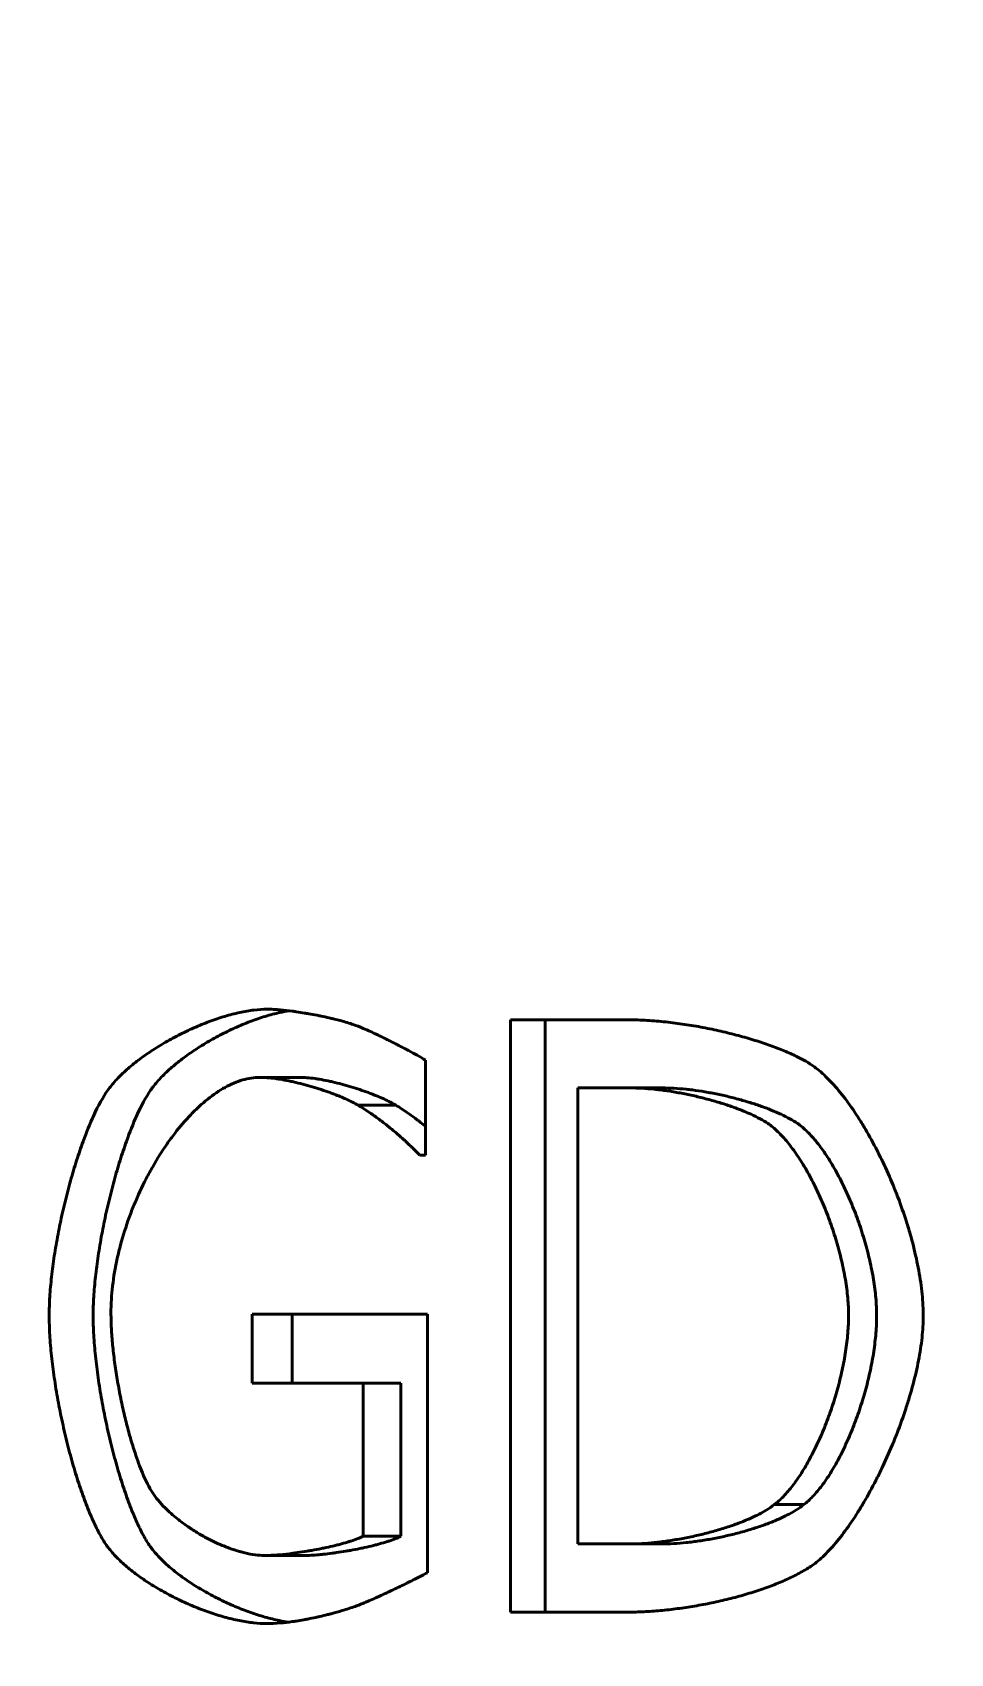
# Model space of a CAD drawing. Header units: millimetres. Extents: x 0 to 51860, y 0 to 5940.
# Drawn here: x 4642.88 to 4656.83, y 1721.57 to 1746.21 of the extents above; entities that cross this region are included whole.
import ezdxf

# ---------------------------------------------------------------- set-up
doc = ezdxf.new("R2010")
doc.units = ezdxf.units.MM
doc.header["$LTSCALE"] = 10
doc.layers.add('가시적인 것(ISO)', color=3, linetype='Continuous', lineweight=40)
doc.layers.add('치수(ISO)', color=2, linetype='Continuous', lineweight=25)
doc.styles.add('치수 텍스트_PSTEK_POSCO', font='isocp.shx')
doc.dimstyles.new('치수_PSTEK_POSCO', dxfattribs={"dimscale": 10, "dimtxt": 3.5, "dimasz": 2.5, "dimexe": 2, "dimexo": 2.5, "dimgap": 1, "dimtad": 1, "dimrnd": 1e-08, "dimdsep": 46, "dimtxsty": '치수 텍스트_PSTEK_POSCO', "dimcen": 0.09, "dimdle": 10, "dimclrd": 7, "dimclre": 7, "dimclrt": 2, "dimadec": 1, "dimazin": 2, "dimtfac": 1, "dimtmove": 0, "dimatfit": 3, "dimfxl": 0, "dimtolj": 1, "dimlwd": -1, "dimlwe": -1, "dimarcsym": 0})

# ---------------------------------------------------------------- blocks, each defined once
blk = doc.blocks.new('*D24')
at = {"layer": 'Defpoints', "color": 0}
for p in [(3893.189, 1812.006), (4763.189, 1812.006), (4763.189, 1549.441)]:
    blk.add_point(p, dxfattribs=at)
at = {"layer": '치수(ISO)', "color": 7}
for p, q in [((3893.189, 1787.006), (3893.189, 1529.441)), ((4763.189, 1787.006), (4763.189, 1529.441)), ((3918.189, 1549.441), (4738.189, 1549.441))]:
    blk.add_line(p, q, dxfattribs=at)
for points in [[(3918.189, 1553.607), (3918.189, 1545.274), (3893.189, 1549.441)], [(4738.189, 1553.607), (4738.189, 1545.274), (4763.189, 1549.441)]]:
    blk.add_solid(points, dxfattribs=at)
at = {"layer": '치수(ISO)', "color": 2, "insert": (4296.675, 1576.941), "char_height": 35, "attachment_point": 4, "style": '치수 텍스트_PSTEK_POSCO'}
blk.add_mtext('\\A1;870', dxfattribs=at)

msp = doc.modelspace()

# ---------------------------------------------------------------- linework, layer by layer
at = {"layer": '가시적인 것(ISO)'}
for p, q in [((4651.9061, 1731.2034), (4650.1448, 1731.2034)), ((4650.1448, 1722.2034), (4650.1448, 1731.2034)), ((4650.6734, 1722.2034), (4650.6734, 1731.2034)), ((4648.8512, 1730.5907), (4648.8512, 1729.1467)), ((4646.942, 1730.3282), (4646.3376, 1730.3282)), ((4651.1676, 1730.1677), (4651.9568, 1730.1677)), ((4651.1676, 1730.1677), (4651.1676, 1723.239)), ((4652.4494, 1730.1677), (4651.9568, 1730.1677)), ((4648.4026, 1729.9052), (4647.8278, 1729.9052)), ((4648.7662, 1729.1467), (4648.8512, 1729.1467)), ((4648.8815, 1726.7326), (4646.2215, 1726.7326)), ((4646.2215, 1725.6823), (4646.2215, 1726.7326)), ((4646.8282, 1725.6823), (4646.8282, 1726.7326)), ((4648.8815, 1726.7326), (4648.8815, 1722.8014)), ((4646.2215, 1725.6823), (4647.9055, 1725.6823)), ((4648.4787, 1725.6823), (4647.9055, 1725.6823)), ((4647.9055, 1723.3557), (4647.9055, 1725.6823)), ((4648.4787, 1723.3557), (4648.4787, 1725.6823)), ((4654.5996, 1723.8371), (4654.1506, 1723.8371)), ((4648.4787, 1723.3557), (4647.9055, 1723.3557)), ((4647.0103, 1723.064), (4646.4074, 1723.064)), ((4651.9568, 1723.239), (4651.1676, 1723.239)), ((4652.4494, 1723.239), (4651.9568, 1723.239)), ((4650.1448, 1722.2034), (4651.9251, 1722.2034))]:
    msp.add_line(p, q, dxfattribs=at)
for points, knots in [([(4644.027, 1730.1313), (4644.0616, 1730.1805), (4644.1018, 1730.2301), (4644.147, 1730.2796), (4644.1922, 1730.3292), (4644.2422, 1730.3786), (4644.2965, 1730.4277), (4644.3236, 1730.4522), (4644.3518, 1730.4766), (4644.381, 1730.5009), (4644.4392, 1730.5494), (4644.5014, 1730.5972), (4644.5666, 1730.644), (4644.5993, 1730.6674), (4644.6327, 1730.6906), (4644.6668, 1730.7134), (4644.735, 1730.759), (4644.8059, 1730.8034), (4644.8789, 1730.8462), (4644.9154, 1730.8676), (4644.9524, 1730.8885), (4644.9899, 1730.909), (4645.0647, 1730.95), (4645.1412, 1730.9892), (4645.2186, 1731.0261), (4645.2573, 1731.0445), (4645.2963, 1731.0624), (4645.3353, 1731.0797), (4645.4134, 1731.1142), (4645.4921, 1731.1463), (4645.5705, 1731.1756), (4645.6097, 1731.1902), (4645.6488, 1731.2041), (4645.6878, 1731.2172), (4645.7657, 1731.2435), (4645.843, 1731.2668), (4645.9189, 1731.2865), (4645.9568, 1731.2964), (4645.9944, 1731.3054), (4646.0315, 1731.3136), (4646.1057, 1731.3298), (4646.1781, 1731.3424), (4646.2478, 1731.3509), (4646.3175, 1731.3594), (4646.3846, 1731.3638), (4646.4481, 1731.3638)], [0, 0, 0, 0, 0.0833333, 0.0833333, 0.0833333, 0.1666667, 0.1666667, 0.1666667, 0.2083333, 0.2083333, 0.2083333, 0.2916667, 0.2916667, 0.2916667, 0.3333333, 0.3333333, 0.3333333, 0.4166667, 0.4166667, 0.4166667, 0.4583333, 0.4583333, 0.4583333, 0.5416667, 0.5416667, 0.5416667, 0.5833333, 0.5833333, 0.5833333, 0.6666667, 0.6666667, 0.6666667, 0.7083333, 0.7083333, 0.7083333, 0.7916667, 0.7916667, 0.7916667, 0.8333333, 0.8333333, 0.8333333, 0.9166667, 0.9166667, 0.9166667, 1, 1, 1, 1]), ([(4644.6773, 1730.1313), (4644.7112, 1730.1805), (4644.7507, 1730.2301), (4644.8392, 1730.3292), (4644.8883, 1730.3786), (4644.9681, 1730.4522), (4644.9957, 1730.4766), (4645.0814, 1730.5494), (4645.1423, 1730.5972), (4645.2382, 1730.6674), (4645.2709, 1730.6906), (4645.3712, 1730.759), (4645.4408, 1730.8034), (4645.5481, 1730.8676), (4645.5844, 1730.8885), (4645.6944, 1730.95), (4645.7694, 1730.9892), (4645.8832, 1731.0445), (4645.9213, 1731.0624), (4646.0362, 1731.1142), (4646.1133, 1731.1463), (4646.2285, 1731.1902), (4646.2669, 1731.2041), (4646.3815, 1731.2435), (4646.4572, 1731.2668), (4646.5688, 1731.2964), (4646.6056, 1731.3054), (4646.6888, 1731.324), (4646.7349, 1731.3329), (4646.78, 1731.3403)], [0, 0, 0, 0, 0.08333333, 0.08333333, 0.16666667, 0.16666667, 0.20833333, 0.20833333, 0.29166667, 0.29166667, 0.33333333, 0.33333333, 0.41666667, 0.41666667, 0.45833333, 0.45833333, 0.54166667, 0.54166667, 0.58333333, 0.58333333, 0.66666667, 0.66666667, 0.70833333, 0.70833333, 0.79166667, 0.79166667, 0.83333333, 0.83333333, 0.88700651, 0.88700651, 0.88700651, 0.88700651]), ([(4646.4481, 1731.3638), (4646.4787, 1731.3638), (4646.5113, 1731.3629), (4646.5457, 1731.3612), (4646.5801, 1731.3594), (4646.6162, 1731.3569), (4646.6536, 1731.3536), (4646.7098, 1731.3486), (4646.769, 1731.342), (4646.8299, 1731.334), (4646.8502, 1731.3313), (4646.8707, 1731.3285), (4646.8914, 1731.3255), (4646.9327, 1731.3195), (4646.9746, 1731.313), (4647.0167, 1731.306), (4647.0378, 1731.3025), (4647.0589, 1731.2989), (4647.08, 1731.2951), (4647.1222, 1731.2877), (4647.1645, 1731.2798), (4647.2063, 1731.2715), (4647.2273, 1731.2673), (4647.2481, 1731.2631), (4647.2688, 1731.2588), (4647.3102, 1731.2501), (4647.351, 1731.2412), (4647.3909, 1731.232), (4647.4108, 1731.2274), (4647.4305, 1731.2228), (4647.45, 1731.2181), (4647.5082, 1731.204), (4647.5638, 1731.1894), (4647.6155, 1731.1748), (4647.6844, 1731.1552), (4647.7463, 1731.1353), (4647.798, 1731.1159)], [0, 0, 0, 0, 0.0833333, 0.0833333, 0.0833333, 0.1666667, 0.1666667, 0.1666667, 0.2916667, 0.2916667, 0.2916667, 0.3333333, 0.3333333, 0.3333333, 0.4166667, 0.4166667, 0.4166667, 0.4583333, 0.4583333, 0.4583333, 0.5416667, 0.5416667, 0.5416667, 0.5833333, 0.5833333, 0.5833333, 0.6666667, 0.6666667, 0.6666667, 0.7083333, 0.7083333, 0.7083333, 0.8333333, 0.8333333, 0.8333333, 1, 1, 1, 1]), ([(4651.9061, 1731.2034), (4651.9981, 1731.2034), (4652.0913, 1731.2008), (4652.1851, 1731.1957), (4652.279, 1731.1907), (4652.3735, 1731.1833), (4652.4682, 1731.1737), (4652.5155, 1731.169), (4652.5628, 1731.1636), (4652.6101, 1731.1578), (4652.7048, 1731.1462), (4652.7992, 1731.1325), (4652.8929, 1731.1171), (4652.9397, 1731.1094), (4652.9864, 1731.1012), (4653.0328, 1731.0926), (4653.1256, 1731.0755), (4653.2174, 1731.0567), (4653.3075, 1731.0365), (4653.3526, 1731.0263), (4653.3973, 1731.0159), (4653.4415, 1731.0051), (4653.5298, 1730.9835), (4653.6163, 1730.9607), (4653.7003, 1730.9368), (4653.7423, 1730.9248), (4653.7836, 1730.9126), (4653.8243, 1730.9002), (4653.9056, 1730.8753), (4653.9841, 1730.8495), (4654.0592, 1730.823), (4654.0968, 1730.8098), (4654.1335, 1730.7964), (4654.1692, 1730.7829), (4654.2408, 1730.7558), (4654.3087, 1730.7281), (4654.3722, 1730.7002), (4654.404, 1730.6862), (4654.4347, 1730.6722), (4654.4642, 1730.6581), (4654.5233, 1730.6299), (4654.5778, 1730.6015), (4654.6271, 1730.5732), (4654.6764, 1730.5449), (4654.7205, 1730.5166), (4654.7588, 1730.4886)], [0, 0, 0, 0, 0.0833333, 0.0833333, 0.0833333, 0.1666667, 0.1666667, 0.1666667, 0.2083333, 0.2083333, 0.2083333, 0.2916667, 0.2916667, 0.2916667, 0.3333333, 0.3333333, 0.3333333, 0.4166667, 0.4166667, 0.4166667, 0.4583333, 0.4583333, 0.4583333, 0.5416667, 0.5416667, 0.5416667, 0.5833333, 0.5833333, 0.5833333, 0.6666667, 0.6666667, 0.6666667, 0.7083333, 0.7083333, 0.7083333, 0.7916667, 0.7916667, 0.7916667, 0.8333333, 0.8333333, 0.8333333, 0.9166667, 0.9166667, 0.9166667, 1, 1, 1, 1]), ([(4647.798, 1731.1159), (4647.8398, 1731.1013), (4647.8915, 1731.0802), (4647.9497, 1731.0547), (4647.9642, 1731.0483), (4647.9792, 1731.0416), (4647.9945, 1731.0347), (4648.025, 1731.0209), (4648.057, 1731.0061), (4648.0899, 1730.9906), (4648.1064, 1730.9828), (4648.123, 1730.9749), (4648.1399, 1730.9668), (4648.1736, 1730.9505), (4648.2081, 1730.9337), (4648.2428, 1730.9166), (4648.2601, 1730.908), (4648.2775, 1730.8993), (4648.2949, 1730.8906), (4648.3297, 1730.8731), (4648.3646, 1730.8554), (4648.399, 1730.8378), (4648.4163, 1730.8289), (4648.4334, 1730.8201), (4648.4503, 1730.8113), (4648.4842, 1730.7937), (4648.5174, 1730.7763), (4648.5495, 1730.7593), (4648.5656, 1730.7508), (4648.5813, 1730.7424), (4648.5968, 1730.7341), (4648.6431, 1730.7093), (4648.6863, 1730.6857), (4648.725, 1730.6641), (4648.7765, 1730.6353), (4648.8198, 1730.6102), (4648.8512, 1730.5907)], [0, 0, 0, 0, 0.1666667, 0.1666667, 0.1666667, 0.2083333, 0.2083333, 0.2083333, 0.2916667, 0.2916667, 0.2916667, 0.3333333, 0.3333333, 0.3333333, 0.4166667, 0.4166667, 0.4166667, 0.4583333, 0.4583333, 0.4583333, 0.5416667, 0.5416667, 0.5416667, 0.5833333, 0.5833333, 0.5833333, 0.6666667, 0.6666667, 0.6666667, 0.7083333, 0.7083333, 0.7083333, 0.8333333, 0.8333333, 0.8333333, 1, 1, 1, 1]), ([(4654.7588, 1730.4886), (4654.8238, 1730.4406), (4654.8895, 1730.3834), (4654.9552, 1730.318), (4655.021, 1730.2527), (4655.0868, 1730.1793), (4655.1522, 1730.0988), (4655.1848, 1730.0586), (4655.2174, 1730.0166), (4655.2498, 1729.973), (4655.3145, 1729.8859), (4655.3785, 1729.7923), (4655.4412, 1729.6933), (4655.4725, 1729.6438), (4655.5035, 1729.593), (4655.5341, 1729.541), (4655.5954, 1729.437), (4655.655, 1729.3283), (4655.7126, 1729.2158), (4655.7413, 1729.1596), (4655.7696, 1729.1025), (4655.7972, 1729.0445), (4655.8524, 1728.9287), (4655.9052, 1728.8098), (4655.9551, 1728.6888), (4655.98, 1728.6283), (4656.0042, 1728.5674), (4656.0275, 1728.506), (4656.0742, 1728.3834), (4656.1177, 1728.2592), (4656.1573, 1728.1348), (4656.1771, 1728.0725), (4656.196, 1728.0102), (4656.2138, 1727.948), (4656.2495, 1727.8234), (4656.281, 1727.6991), (4656.3079, 1727.5762), (4656.3213, 1727.5147), (4656.3336, 1727.4535), (4656.3446, 1727.3928), (4656.3667, 1727.2715), (4656.3838, 1727.152), (4656.3954, 1727.0355), (4656.4069, 1726.919), (4656.413, 1726.8055), (4656.413, 1726.6961)], [0, 0, 0, 0, 0.0833333, 0.0833333, 0.0833333, 0.1666667, 0.1666667, 0.1666667, 0.2083333, 0.2083333, 0.2083333, 0.2916667, 0.2916667, 0.2916667, 0.3333333, 0.3333333, 0.3333333, 0.4166667, 0.4166667, 0.4166667, 0.4583333, 0.4583333, 0.4583333, 0.5416667, 0.5416667, 0.5416667, 0.5833333, 0.5833333, 0.5833333, 0.6666667, 0.6666667, 0.6666667, 0.7083333, 0.7083333, 0.7083333, 0.7916667, 0.7916667, 0.7916667, 0.8333333, 0.8333333, 0.8333333, 0.9166667, 0.9166667, 0.9166667, 1, 1, 1, 1]), ([(4646.3376, 1730.3282), (4646.2945, 1730.3282), (4646.251, 1730.3248), (4646.2073, 1730.3182), (4646.1636, 1730.3115), (4646.1196, 1730.3017), (4646.0755, 1730.2888), (4645.9872, 1730.263), (4645.8984, 1730.2249), (4645.8098, 1730.1759), (4645.7656, 1730.1514), (4645.7214, 1730.1241), (4645.6774, 1730.0943), (4645.5893, 1730.0347), (4645.502, 1729.9648), (4645.4163, 1729.886), (4645.3735, 1729.8466), (4645.331, 1729.8049), (4645.2891, 1729.7612), (4645.2052, 1729.6737), (4645.1233, 1729.578), (4645.0442, 1729.4753), (4645.0047, 1729.4239), (4644.9659, 1729.3708), (4644.9279, 1729.3162), (4644.8518, 1729.2068), (4644.7791, 1729.0912), (4644.7104, 1728.9705), (4644.676, 1728.9102), (4644.6427, 1728.8486), (4644.6104, 1728.786), (4644.546, 1728.6607), (4644.4859, 1728.531), (4644.4312, 1728.3984), (4644.4038, 1728.3321), (4644.3777, 1728.265), (4644.3531, 1728.1974), (4644.3038, 1728.0621), (4644.2601, 1727.9244), (4644.2229, 1727.7857), (4644.2042, 1727.7164), (4644.1872, 1727.6468), (4644.1719, 1727.5771), (4644.1413, 1727.4378), (4644.1176, 1727.298), (4644.1015, 1727.1593), (4644.0853, 1727.0205), (4644.0769, 1726.8827), (4644.0769, 1726.7471)], [0, 0, 0, 0, 0.0416667, 0.0416667, 0.0416667, 0.0833333, 0.0833333, 0.0833333, 0.1666667, 0.1666667, 0.1666667, 0.2083333, 0.2083333, 0.2083333, 0.2916667, 0.2916667, 0.2916667, 0.3333333, 0.3333333, 0.3333333, 0.4166667, 0.4166667, 0.4166667, 0.4583333, 0.4583333, 0.4583333, 0.5416667, 0.5416667, 0.5416667, 0.5833333, 0.5833333, 0.5833333, 0.6666667, 0.6666667, 0.6666667, 0.7083333, 0.7083333, 0.7083333, 0.7916667, 0.7916667, 0.7916667, 0.8333333, 0.8333333, 0.8333333, 0.9166667, 0.9166667, 0.9166667, 1, 1, 1, 1]), ([(4647.8278, 1729.9052), (4647.803, 1729.9204), (4647.7748, 1729.936), (4647.7439, 1729.9518), (4647.713, 1729.9676), (4647.6793, 1729.9837), (4647.6433, 1729.9998), (4647.5893, 1730.024), (4647.5301, 1730.0483), (4647.4673, 1730.0722), (4647.4464, 1730.0801), (4647.4251, 1730.088), (4647.4034, 1730.0959), (4647.3601, 1730.1115), (4647.3154, 1730.1269), (4647.2698, 1730.1418), (4647.247, 1730.1493), (4647.224, 1730.1566), (4647.2008, 1730.1639), (4647.1544, 1730.1783), (4647.1074, 1730.1921), (4647.0601, 1730.2053), (4647.0365, 1730.2119), (4647.0128, 1730.2183), (4646.9892, 1730.2245), (4646.9418, 1730.2368), (4646.8945, 1730.2484), (4646.8477, 1730.259), (4646.8243, 1730.2643), (4646.801, 1730.2694), (4646.7779, 1730.2742), (4646.7317, 1730.2838), (4646.6861, 1730.2923), (4646.6418, 1730.2995), (4646.6196, 1730.3032), (4646.5977, 1730.3065), (4646.5762, 1730.3095), (4646.5331, 1730.3155), (4646.4913, 1730.3202), (4646.4514, 1730.3233), (4646.4115, 1730.3265), (4646.3734, 1730.3282), (4646.3376, 1730.3282)], [0, 0, 0, 0, 0.0833333, 0.0833333, 0.0833333, 0.1666667, 0.1666667, 0.1666667, 0.2916667, 0.2916667, 0.2916667, 0.3333333, 0.3333333, 0.3333333, 0.4166667, 0.4166667, 0.4166667, 0.4583333, 0.4583333, 0.4583333, 0.5416667, 0.5416667, 0.5416667, 0.5833333, 0.5833333, 0.5833333, 0.6666667, 0.6666667, 0.6666667, 0.7083333, 0.7083333, 0.7083333, 0.7916667, 0.7916667, 0.7916667, 0.8333333, 0.8333333, 0.8333333, 0.9166667, 0.9166667, 0.9166667, 1, 1, 1, 1]), ([(4648.4026, 1729.9052), (4648.3782, 1729.9204), (4648.3506, 1729.936), (4648.29, 1729.9676), (4648.257, 1729.9837), (4648.2041, 1730.0079), (4648.1859, 1730.0159), (4648.1297, 1730.0402), (4648.0903, 1730.0563), (4648.0287, 1730.0801), (4648.0078, 1730.088), (4647.9441, 1730.1115), (4647.9003, 1730.1269), (4647.8333, 1730.1493), (4647.8107, 1730.1566), (4647.7425, 1730.1783), (4647.6964, 1730.1921), (4647.627, 1730.2119), (4647.6038, 1730.2183), (4647.5342, 1730.2368), (4647.4878, 1730.2484), (4647.419, 1730.2643), (4647.3962, 1730.2694), (4647.3282, 1730.2838), (4647.2836, 1730.2923), (4647.2184, 1730.3032), (4647.1969, 1730.3065), (4647.1335, 1730.3155), (4647.0926, 1730.3202), (4647.0144, 1730.3265), (4646.9771, 1730.3282), (4646.942, 1730.3282)], [0, 0, 0, 0, 0.0833333, 0.0833333, 0.1666667, 0.1666667, 0.2083333, 0.2083333, 0.2916667, 0.2916667, 0.3333333, 0.3333333, 0.4166667, 0.4166667, 0.4583333, 0.4583333, 0.5416667, 0.5416667, 0.5833333, 0.5833333, 0.6666667, 0.6666667, 0.7083333, 0.7083333, 0.7916667, 0.7916667, 0.8333333, 0.8333333, 0.9166667, 0.9166667, 1, 1, 1, 1]), ([(4654.0529, 1729.628), (4654.0171, 1729.6517), (4653.9776, 1729.6752), (4653.9348, 1729.6984), (4653.892, 1729.7216), (4653.846, 1729.7444), (4653.7971, 1729.7668), (4653.7238, 1729.8003), (4653.6443, 1729.8328), (4653.56, 1729.8639), (4653.5319, 1729.8742), (4653.5033, 1729.8844), (4653.4743, 1729.8944), (4653.4161, 1729.9144), (4653.3561, 1729.9336), (4653.2947, 1729.952), (4653.264, 1729.9612), (4653.233, 1729.9702), (4653.2017, 1729.979), (4653.139, 1729.9965), (4653.0752, 1730.0131), (4653.0106, 1730.0286), (4652.9784, 1730.0364), (4652.9459, 1730.0439), (4652.9134, 1730.0511), (4652.8482, 1730.0656), (4652.7826, 1730.0789), (4652.717, 1730.091), (4652.6842, 1730.0971), (4652.6514, 1730.1028), (4652.6186, 1730.1082), (4652.5531, 1730.119), (4652.4877, 1730.1285), (4652.423, 1730.1365), (4652.3907, 1730.1406), (4652.3585, 1730.1442), (4652.3265, 1730.1475), (4652.2626, 1730.1541), (4652.1995, 1730.1591), (4652.1378, 1730.1625), (4652.076, 1730.166), (4652.0156, 1730.1677), (4651.9568, 1730.1677)], [0, 0, 0, 0, 0.0833333, 0.0833333, 0.0833333, 0.1666667, 0.1666667, 0.1666667, 0.2916667, 0.2916667, 0.2916667, 0.3333333, 0.3333333, 0.3333333, 0.4166667, 0.4166667, 0.4166667, 0.4583333, 0.4583333, 0.4583333, 0.5416667, 0.5416667, 0.5416667, 0.5833333, 0.5833333, 0.5833333, 0.6666667, 0.6666667, 0.6666667, 0.7083333, 0.7083333, 0.7083333, 0.7916667, 0.7916667, 0.7916667, 0.8333333, 0.8333333, 0.8333333, 0.9166667, 0.9166667, 0.9166667, 1, 1, 1, 1]), ([(4654.5038, 1729.628), (4654.4687, 1729.6517), (4654.3912, 1729.6987), (4654.2784, 1729.7558), (4654.1553, 1729.8112), (4654.0493, 1729.8538), (4653.9091, 1729.9047), (4653.7915, 1729.9432), (4653.6393, 1729.9882), (4653.5142, 1730.0214), (4653.3552, 1730.0589), (4653.2266, 1730.0856), (4653.0658, 1730.1143), (4652.9377, 1730.1332), (4652.78, 1730.1515), (4652.6255, 1730.1642), (4652.507, 1730.1677), (4652.4494, 1730.1677)], [0, 0, 0, 0, 0.0833333, 0.1666667, 0.2083333, 0.2916667, 0.3333333, 0.4166667, 0.4583333, 0.5416667, 0.5833333, 0.6666667, 0.7083333, 0.7916667, 0.8333333, 0.9166667, 1, 1, 1, 1]), ([(4643.1385, 1726.7107), (4643.1385, 1726.8012), (4643.1449, 1726.9912), (4643.1672, 1727.2456), (4643.1993, 1727.5089), (4643.2324, 1727.7253), (4643.282, 1727.999), (4643.3279, 1728.2191), (4643.3919, 1728.4918), (4643.448, 1728.7065), (4643.5234, 1728.9669), (4643.5873, 1729.1672), (4643.6875, 1729.4512), (4643.8276, 1729.7966), (4643.9549, 1730.0292), (4644.027, 1730.1313)], [0, 0, 0, 0, 0.0833333, 0.1666667, 0.2083333, 0.2916667, 0.3333333, 0.4166667, 0.4583333, 0.5416667, 0.5833333, 0.6666667, 0.7083333, 0.8333333, 1, 1, 1, 1]), ([(4643.8065, 1726.7107), (4643.8065, 1726.8012), (4643.8096, 1726.8962), (4643.8156, 1726.9946), (4643.8215, 1727.0929), (4643.8303, 1727.1947), (4643.8416, 1727.2988), (4643.8472, 1727.3509), (4643.8535, 1727.4036), (4643.8604, 1727.4567), (4643.8742, 1727.563), (4643.8904, 1727.6712), (4643.9088, 1727.7802), (4643.918, 1727.8348), (4643.9277, 1727.8895), (4643.938, 1727.9443), (4643.9584, 1728.054), (4643.9809, 1728.164), (4644.0051, 1728.2735), (4644.0172, 1728.3282), (4644.0298, 1728.3827), (4644.0427, 1728.437), (4644.0686, 1728.5455), (4644.0961, 1728.6528), (4644.125, 1728.7581), (4644.1394, 1728.8107), (4644.1542, 1728.8628), (4644.1692, 1728.9142), (4644.1994, 1729.017), (4644.2307, 1729.1171), (4644.263, 1729.2136), (4644.2791, 1729.2619), (4644.2955, 1729.3092), (4644.312, 1729.3555), (4644.3617, 1729.4944), (4644.4132, 1729.6239), (4644.4656, 1729.7406), (4644.5354, 1729.8963), (4644.6067, 1730.0292), (4644.6773, 1730.1313)], [0, 0, 0, 0, 0.0833333, 0.0833333, 0.0833333, 0.1666667, 0.1666667, 0.1666667, 0.2083333, 0.2083333, 0.2083333, 0.2916667, 0.2916667, 0.2916667, 0.3333333, 0.3333333, 0.3333333, 0.4166667, 0.4166667, 0.4166667, 0.4583333, 0.4583333, 0.4583333, 0.5416667, 0.5416667, 0.5416667, 0.5833333, 0.5833333, 0.5833333, 0.6666667, 0.6666667, 0.6666667, 0.7083333, 0.7083333, 0.7083333, 0.8333333, 0.8333333, 0.8333333, 1, 1, 1, 1]), ([(4648.7662, 1729.1467), (4648.7349, 1729.1795), (4648.6979, 1729.2168), (4648.6563, 1729.257), (4648.6459, 1729.2671), (4648.6352, 1729.2774), (4648.6243, 1729.2878), (4648.6024, 1729.3086), (4648.5794, 1729.3301), (4648.5554, 1729.3521), (4648.5435, 1729.3631), (4648.5313, 1729.3742), (4648.5189, 1729.3854), (4648.4941, 1729.4079), (4648.4684, 1729.4307), (4648.442, 1729.4537), (4648.4287, 1729.4652), (4648.4154, 1729.4768), (4648.4018, 1729.4883), (4648.3747, 1729.5115), (4648.3469, 1729.5348), (4648.3187, 1729.558), (4648.3045, 1729.5697), (4648.2903, 1729.5813), (4648.2759, 1729.5928), (4648.2471, 1729.6159), (4648.2179, 1729.6389), (4648.1884, 1729.6615), (4648.1736, 1729.6728), (4648.1588, 1729.6841), (4648.1439, 1729.6952), (4648.0992, 1729.7285), (4648.0539, 1729.7609), (4648.0086, 1729.7917), (4647.9481, 1729.8328), (4647.8875, 1729.8711), (4647.8278, 1729.9052)], [0, 0, 0, 0, 0.1666667, 0.1666667, 0.1666667, 0.2083333, 0.2083333, 0.2083333, 0.2916667, 0.2916667, 0.2916667, 0.3333333, 0.3333333, 0.3333333, 0.4166667, 0.4166667, 0.4166667, 0.4583333, 0.4583333, 0.4583333, 0.5416667, 0.5416667, 0.5416667, 0.5833333, 0.5833333, 0.5833333, 0.6666667, 0.6666667, 0.6666667, 0.7083333, 0.7083333, 0.7083333, 0.8333333, 0.8333333, 0.8333333, 1, 1, 1, 1]), ([(4648.8512, 1729.585), (4648.848, 1729.5876), (4648.8448, 1729.5902), (4648.8417, 1729.5928), (4648.8135, 1729.6159), (4648.7849, 1729.6389), (4648.7559, 1729.6615), (4648.7415, 1729.6728), (4648.7269, 1729.6841), (4648.7123, 1729.6952), (4648.6685, 1729.7285), (4648.6241, 1729.7609), (4648.5797, 1729.7917), (4648.5205, 1729.8328), (4648.4611, 1729.8711), (4648.4026, 1729.9052)], [0.57396311, 0.57396311, 0.57396311, 0.57396311, 0.58333333, 0.58333333, 0.58333333, 0.66666667, 0.66666667, 0.66666667, 0.70833333, 0.70833333, 0.70833333, 0.83333333, 0.83333333, 0.83333333, 1, 1, 1, 1]), ([(4655.2785, 1726.7107), (4655.2785, 1726.797), (4655.2742, 1726.8863), (4655.2659, 1726.9777), (4655.2577, 1727.0691), (4655.2455, 1727.1627), (4655.2297, 1727.2575), (4655.2218, 1727.3049), (4655.2131, 1727.3527), (4655.2034, 1727.4006), (4655.1842, 1727.4965), (4655.1616, 1727.5932), (4655.1359, 1727.69), (4655.1231, 1727.7383), (4655.1095, 1727.7867), (4655.0952, 1727.8349), (4655.0666, 1727.9314), (4655.0352, 1728.0275), (4655.0013, 1728.1223), (4654.9843, 1728.1697), (4654.9667, 1728.2167), (4654.9486, 1728.2633), (4654.9123, 1728.3566), (4654.8738, 1728.4481), (4654.8333, 1728.5371), (4654.8131, 1728.5816), (4654.7924, 1728.6254), (4654.7712, 1728.6685), (4654.7289, 1728.7546), (4654.6849, 1728.8378), (4654.6395, 1728.9171), (4654.6168, 1728.9567), (4654.5938, 1728.9954), (4654.5705, 1729.033), (4654.5238, 1729.1082), (4654.476, 1729.1791), (4654.4274, 1729.2448), (4654.403, 1729.2777), (4654.3785, 1729.3093), (4654.3538, 1729.3395), (4654.3045, 1729.3999), (4654.2545, 1729.4547), (4654.2042, 1729.5031), (4654.1539, 1729.5514), (4654.1034, 1729.5934), (4654.0529, 1729.628)], [0, 0, 0, 0, 0.0833333, 0.0833333, 0.0833333, 0.1666667, 0.1666667, 0.1666667, 0.2083333, 0.2083333, 0.2083333, 0.2916667, 0.2916667, 0.2916667, 0.3333333, 0.3333333, 0.3333333, 0.4166667, 0.4166667, 0.4166667, 0.4583333, 0.4583333, 0.4583333, 0.5416667, 0.5416667, 0.5416667, 0.5833333, 0.5833333, 0.5833333, 0.6666667, 0.6666667, 0.6666667, 0.7083333, 0.7083333, 0.7083333, 0.7916667, 0.7916667, 0.7916667, 0.8333333, 0.8333333, 0.8333333, 0.9166667, 0.9166667, 0.9166667, 1, 1, 1, 1]), ([(4655.705, 1726.7107), (4655.705, 1726.797), (4655.6966, 1726.9756), (4655.6667, 1727.2095), (4655.6237, 1727.4481), (4655.5793, 1727.6416), (4655.5127, 1727.8834), (4655.4511, 1728.0755), (4655.365, 1728.3108), (4655.2894, 1728.4939), (4655.1879, 1728.713), (4655.1017, 1728.8793), (4654.9888, 1729.0727), (4654.895, 1729.2145), (4654.7749, 1729.3725), (4654.6523, 1729.5095), (4654.5533, 1729.5934), (4654.5038, 1729.628)], [0, 0, 0, 0, 0.0833333, 0.1666667, 0.2083333, 0.2916667, 0.3333333, 0.4166667, 0.4583333, 0.5416667, 0.5833333, 0.6666667, 0.7083333, 0.7916667, 0.8333333, 0.9166667, 1, 1, 1, 1]), ([(4644.0214, 1723.2026), (4643.9854, 1723.2524), (4643.9493, 1723.3104), (4643.9132, 1723.3754), (4643.8772, 1723.4404), (4643.8413, 1723.5125), (4643.8059, 1723.5906), (4643.7881, 1723.6296), (4643.7705, 1723.6702), (4643.753, 1723.7121), (4643.718, 1723.796), (4643.6836, 1723.8855), (4643.6499, 1723.9793), (4643.6331, 1724.0263), (4643.6165, 1724.0744), (4643.6002, 1724.1234), (4643.5675, 1724.2216), (4643.5357, 1724.3236), (4643.5052, 1724.4287), (4643.4899, 1724.4812), (4643.475, 1724.5344), (4643.4604, 1724.5883), (4643.4312, 1724.696), (4643.4033, 1724.8061), (4643.3771, 1724.9176), (4643.364, 1724.9733), (4643.3513, 1725.0294), (4643.3391, 1725.0857), (4643.3146, 1725.1984), (4643.2919, 1725.3118), (4643.2712, 1725.4252), (4643.2609, 1725.4818), (4643.2511, 1725.5384), (4643.2418, 1725.5949), (4643.2232, 1725.7078), (4643.2068, 1725.82), (4643.1929, 1725.9305), (4643.1859, 1725.9857), (4643.1796, 1726.0405), (4643.1739, 1726.0948), (4643.1625, 1726.2033), (4643.1536, 1726.3095), (4643.1476, 1726.4125), (4643.1417, 1726.5155), (4643.1385, 1726.6153), (4643.1385, 1726.7107)], [0, 0, 0, 0, 0.0833333, 0.0833333, 0.0833333, 0.1666667, 0.1666667, 0.1666667, 0.2083333, 0.2083333, 0.2083333, 0.2916667, 0.2916667, 0.2916667, 0.3333333, 0.3333333, 0.3333333, 0.4166667, 0.4166667, 0.4166667, 0.4583333, 0.4583333, 0.4583333, 0.5416667, 0.5416667, 0.5416667, 0.5833333, 0.5833333, 0.5833333, 0.6666667, 0.6666667, 0.6666667, 0.7083333, 0.7083333, 0.7083333, 0.7916667, 0.7916667, 0.7916667, 0.8333333, 0.8333333, 0.8333333, 0.9166667, 0.9166667, 0.9166667, 1, 1, 1, 1]), ([(4644.6719, 1723.2026), (4644.6366, 1723.2524), (4644.6011, 1723.3104), (4644.5658, 1723.3754), (4644.5305, 1723.4404), (4644.4954, 1723.5125), (4644.4606, 1723.5906), (4644.4432, 1723.6296), (4644.4259, 1723.6702), (4644.4088, 1723.7121), (4644.3745, 1723.796), (4644.3407, 1723.8855), (4644.3078, 1723.9793), (4644.2913, 1724.0263), (4644.275, 1724.0744), (4644.259, 1724.1234), (4644.2269, 1724.2216), (4644.1958, 1724.3236), (4644.1659, 1724.4287), (4644.1509, 1724.4812), (4644.1363, 1724.5344), (4644.122, 1724.5883), (4644.0933, 1724.696), (4644.0661, 1724.8061), (4644.0404, 1724.9176), (4644.0275, 1724.9733), (4644.0151, 1725.0294), (4644.0031, 1725.0857), (4643.9791, 1725.1984), (4643.9568, 1725.3118), (4643.9366, 1725.4252), (4643.9264, 1725.4818), (4643.9168, 1725.5384), (4643.9077, 1725.5949), (4643.8895, 1725.7078), (4643.8735, 1725.82), (4643.8598, 1725.9305), (4643.853, 1725.9857), (4643.8468, 1726.0405), (4643.8412, 1726.0948), (4643.83, 1726.2033), (4643.8213, 1726.3095), (4643.8155, 1726.4125), (4643.8096, 1726.5155), (4643.8065, 1726.6153), (4643.8065, 1726.7107)], [0, 0, 0, 0, 0.0833333, 0.0833333, 0.0833333, 0.1666667, 0.1666667, 0.1666667, 0.2083333, 0.2083333, 0.2083333, 0.2916667, 0.2916667, 0.2916667, 0.3333333, 0.3333333, 0.3333333, 0.4166667, 0.4166667, 0.4166667, 0.4583333, 0.4583333, 0.4583333, 0.5416667, 0.5416667, 0.5416667, 0.5833333, 0.5833333, 0.5833333, 0.6666667, 0.6666667, 0.6666667, 0.7083333, 0.7083333, 0.7083333, 0.7916667, 0.7916667, 0.7916667, 0.8333333, 0.8333333, 0.8333333, 0.9166667, 0.9166667, 0.9166667, 1, 1, 1, 1]), ([(4644.0769, 1726.7471), (4644.0769, 1726.6718), (4644.0813, 1726.5148), (4644.0971, 1726.3067), (4644.1198, 1726.0927), (4644.1432, 1725.9178), (4644.1783, 1725.6977), (4644.2108, 1725.5215), (4644.2561, 1725.3041), (4644.2959, 1725.1335), (4644.3493, 1724.9275), (4644.3947, 1724.7695), (4644.4659, 1724.5464), (4644.5656, 1724.2766), (4644.6564, 1724.0972), (4644.708, 1724.0194)], [0, 0, 0, 0, 0.0833333, 0.1666667, 0.2083333, 0.2916667, 0.3333333, 0.4166667, 0.4583333, 0.5416667, 0.5833333, 0.6666667, 0.7083333, 0.8333333, 1, 1, 1, 1]), ([(4654.1506, 1723.8371), (4654.1973, 1723.8723), (4654.2441, 1723.9144), (4654.2905, 1723.9624), (4654.337, 1724.0105), (4654.3832, 1724.0646), (4654.4287, 1724.1239), (4654.4515, 1724.1536), (4654.4741, 1724.1845), (4654.4965, 1724.2167), (4654.5414, 1724.2811), (4654.5854, 1724.3504), (4654.6284, 1724.4237), (4654.6499, 1724.4604), (4654.6711, 1724.4981), (4654.692, 1724.5367), (4654.7337, 1724.614), (4654.7742, 1724.6949), (4654.8131, 1724.7789), (4654.8325, 1724.8208), (4654.8516, 1724.8635), (4654.8702, 1724.9068), (4654.9073, 1724.9935), (4654.9428, 1725.0827), (4654.9761, 1725.1738), (4654.9927, 1725.2193), (4655.0088, 1725.2652), (4655.0244, 1725.3116), (4655.0555, 1725.4042), (4655.0843, 1725.4982), (4655.1105, 1725.5929), (4655.1236, 1725.6402), (4655.1361, 1725.6877), (4655.1479, 1725.7353), (4655.1714, 1725.8304), (4655.1921, 1725.9258), (4655.2098, 1726.0207), (4655.2186, 1726.0681), (4655.2266, 1726.1154), (4655.2338, 1726.1625), (4655.2483, 1726.2567), (4655.2594, 1726.35), (4655.267, 1726.4416), (4655.2745, 1726.5332), (4655.2785, 1726.6232), (4655.2785, 1726.7107)], [0, 0, 0, 0, 0.0833333, 0.0833333, 0.0833333, 0.1666667, 0.1666667, 0.1666667, 0.2083333, 0.2083333, 0.2083333, 0.2916667, 0.2916667, 0.2916667, 0.3333333, 0.3333333, 0.3333333, 0.4166667, 0.4166667, 0.4166667, 0.4583333, 0.4583333, 0.4583333, 0.5416667, 0.5416667, 0.5416667, 0.5833333, 0.5833333, 0.5833333, 0.6666667, 0.6666667, 0.6666667, 0.7083333, 0.7083333, 0.7083333, 0.7916667, 0.7916667, 0.7916667, 0.8333333, 0.8333333, 0.8333333, 0.9166667, 0.9166667, 0.9166667, 1, 1, 1, 1]), ([(4654.5996, 1723.8371), (4654.6454, 1723.8723), (4654.737, 1723.9564), (4654.8501, 1724.0916), (4654.961, 1724.2465), (4655.0473, 1724.385), (4655.1512, 1724.5735), (4655.2306, 1724.7354), (4655.3239, 1724.9489), (4655.3933, 1725.1274), (4655.4723, 1725.3572), (4655.5288, 1725.5452), (4655.5899, 1725.7827), (4655.6305, 1725.9735), (4655.6699, 1726.2101), (4655.6973, 1726.4433), (4655.705, 1726.6232), (4655.705, 1726.7107)], [0, 0, 0, 0, 0.0833333, 0.1666667, 0.2083333, 0.2916667, 0.3333333, 0.4166667, 0.4583333, 0.5416667, 0.5833333, 0.6666667, 0.7083333, 0.7916667, 0.8333333, 0.9166667, 1, 1, 1, 1]), ([(4656.413, 1726.6961), (4656.413, 1726.5934), (4656.4067, 1726.4854), (4656.3946, 1726.3736), (4656.3825, 1726.2617), (4656.3647, 1726.1458), (4656.3418, 1726.0273), (4656.3303, 1725.968), (4656.3176, 1725.9081), (4656.3036, 1725.8476), (4656.2758, 1725.7267), (4656.2431, 1725.6038), (4656.2063, 1725.48), (4656.1878, 1725.4181), (4656.1684, 1725.356), (4656.148, 1725.2939), (4656.1071, 1725.1696), (4656.0624, 1725.0452), (4656.0145, 1724.9219), (4655.9905, 1724.8602), (4655.9657, 1724.7988), (4655.9402, 1724.7378), (4655.8892, 1724.6159), (4655.8352, 1724.4957), (4655.779, 1724.3785), (4655.7509, 1724.3199), (4655.7222, 1724.262), (4655.693, 1724.2051), (4655.6347, 1724.0912), (4655.5743, 1723.9809), (4655.5126, 1723.8755), (4655.4817, 1723.8227), (4655.4505, 1723.7713), (4655.4191, 1723.7211), (4655.3561, 1723.6209), (4655.2921, 1723.5262), (4655.2277, 1723.4383), (4655.1955, 1723.3943), (4655.1632, 1723.352), (4655.1308, 1723.3116), (4655.0661, 1723.2308), (4655.0012, 1723.1573), (4654.9368, 1723.0925), (4654.8724, 1723.0277), (4654.8085, 1722.9716), (4654.7456, 1722.9254)], [0, 0, 0, 0, 0.0833333, 0.0833333, 0.0833333, 0.1666667, 0.1666667, 0.1666667, 0.2083333, 0.2083333, 0.2083333, 0.2916667, 0.2916667, 0.2916667, 0.3333333, 0.3333333, 0.3333333, 0.4166667, 0.4166667, 0.4166667, 0.4583333, 0.4583333, 0.4583333, 0.5416667, 0.5416667, 0.5416667, 0.5833333, 0.5833333, 0.5833333, 0.6666667, 0.6666667, 0.6666667, 0.7083333, 0.7083333, 0.7083333, 0.7916667, 0.7916667, 0.7916667, 0.8333333, 0.8333333, 0.8333333, 0.9166667, 0.9166667, 0.9166667, 1, 1, 1, 1]), ([(4644.708, 1724.0194), (4644.7328, 1723.9805), (4644.7615, 1723.9415), (4644.7934, 1723.9026), (4644.8254, 1723.8637), (4644.8607, 1723.8249), (4644.8989, 1723.7866), (4644.9561, 1723.7291), (4645.0197, 1723.6726), (4645.0882, 1723.6181), (4645.111, 1723.5999), (4645.1343, 1723.582), (4645.1581, 1723.5643), (4645.2058, 1723.5289), (4645.2553, 1723.4945), (4645.3062, 1723.4615), (4645.3316, 1723.445), (4645.3574, 1723.4288), (4645.3835, 1723.413), (4645.4357, 1723.3813), (4645.489, 1723.3512), (4645.543, 1723.3228), (4645.5699, 1723.3086), (4645.5971, 1723.2949), (4645.6243, 1723.2816), (4645.6788, 1723.255), (4645.7337, 1723.2304), (4645.7885, 1723.208), (4645.8159, 1723.1968), (4645.8432, 1723.1861), (4645.8705, 1723.176), (4645.925, 1723.1559), (4645.9792, 1723.1381), (4646.0325, 1723.123), (4646.0592, 1723.1155), (4646.0856, 1723.1086), (4646.1117, 1723.1024), (4646.164, 1723.09), (4646.2151, 1723.0804), (4646.2646, 1723.0739), (4646.314, 1723.0674), (4646.3618, 1723.064), (4646.4074, 1723.064)], [0, 0, 0, 0, 0.0833333, 0.0833333, 0.0833333, 0.1666667, 0.1666667, 0.1666667, 0.2916667, 0.2916667, 0.2916667, 0.3333333, 0.3333333, 0.3333333, 0.4166667, 0.4166667, 0.4166667, 0.4583333, 0.4583333, 0.4583333, 0.5416667, 0.5416667, 0.5416667, 0.5833333, 0.5833333, 0.5833333, 0.6666667, 0.6666667, 0.6666667, 0.7083333, 0.7083333, 0.7083333, 0.7916667, 0.7916667, 0.7916667, 0.8333333, 0.8333333, 0.8333333, 0.9166667, 0.9166667, 0.9166667, 1, 1, 1, 1]), ([(4651.9568, 1723.239), (4652.0145, 1723.239), (4652.0747, 1723.2408), (4652.1369, 1723.2443), (4652.199, 1723.2477), (4652.2632, 1723.2528), (4652.3287, 1723.2595), (4652.3615, 1723.2629), (4652.3947, 1723.2666), (4652.4281, 1723.2708), (4652.495, 1723.279), (4652.563, 1723.2888), (4652.6316, 1723.3), (4652.6658, 1723.3056), (4652.7003, 1723.3116), (4652.7348, 1723.3179), (4652.8038, 1723.3305), (4652.8731, 1723.3446), (4652.9422, 1723.3599), (4652.9767, 1723.3675), (4653.0112, 1723.3755), (4653.0455, 1723.3838), (4653.1141, 1723.4003), (4653.1821, 1723.4181), (4653.249, 1723.4371), (4653.2825, 1723.4465), (4653.3157, 1723.4563), (4653.3485, 1723.4663), (4653.4141, 1723.4864), (4653.4783, 1723.5075), (4653.5404, 1723.5297), (4653.5715, 1723.5408), (4653.602, 1723.5521), (4653.632, 1723.5637), (4653.692, 1723.5868), (4653.7496, 1723.6108), (4653.8043, 1723.6358), (4653.8864, 1723.6731), (4653.9619, 1723.7124), (4654.0288, 1723.7533), (4654.0735, 1723.7806), (4654.1143, 1723.8085), (4654.1506, 1723.8371)], [0, 0, 0, 0, 0.0833333, 0.0833333, 0.0833333, 0.1666667, 0.1666667, 0.1666667, 0.2083333, 0.2083333, 0.2083333, 0.2916667, 0.2916667, 0.2916667, 0.3333333, 0.3333333, 0.3333333, 0.4166667, 0.4166667, 0.4166667, 0.4583333, 0.4583333, 0.4583333, 0.5416667, 0.5416667, 0.5416667, 0.5833333, 0.5833333, 0.5833333, 0.6666667, 0.6666667, 0.6666667, 0.7083333, 0.7083333, 0.7083333, 0.7916667, 0.7916667, 0.7916667, 0.9166667, 0.9166667, 0.9166667, 1, 1, 1, 1]), ([(4652.4494, 1723.239), (4652.5059, 1723.239), (4652.6239, 1723.2426), (4652.7811, 1723.2554), (4652.9435, 1723.2741), (4653.0768, 1723.2937), (4653.2456, 1723.3235), (4653.3815, 1723.3516), (4653.5503, 1723.3914), (4653.6837, 1723.427), (4653.8462, 1723.4758), (4653.972, 1723.5181), (4654.1218, 1723.5747), (4654.2348, 1723.6229), (4654.3653, 1723.6862), (4654.4839, 1723.7526), (4654.5639, 1723.8085), (4654.5996, 1723.8371)], [0, 0, 0, 0, 0.0833333, 0.1666667, 0.2083333, 0.2916667, 0.3333333, 0.4166667, 0.4583333, 0.5416667, 0.5833333, 0.6666667, 0.7083333, 0.7916667, 0.8333333, 0.9166667, 1, 1, 1, 1]), ([(4646.4074, 1723.064), (4646.4408, 1723.064), (4646.4771, 1723.065), (4646.5157, 1723.067), (4646.5542, 1723.0689), (4646.5951, 1723.0718), (4646.6377, 1723.0755), (4646.7017, 1723.0811), (4646.7696, 1723.0885), (4646.8398, 1723.0976), (4646.8631, 1723.1006), (4646.8867, 1723.1038), (4646.9105, 1723.1072), (4646.9581, 1723.114), (4647.0064, 1723.1214), (4647.0548, 1723.1294), (4647.0791, 1723.1334), (4647.1033, 1723.1376), (4647.1275, 1723.1419), (4647.176, 1723.1505), (4647.2244, 1723.1596), (4647.272, 1723.1692), (4647.2959, 1723.174), (4647.3196, 1723.1789), (4647.343, 1723.184), (4647.3899, 1723.194), (4647.4358, 1723.2045), (4647.4803, 1723.2153), (4647.5025, 1723.2207), (4647.5243, 1723.2262), (4647.5457, 1723.2317), (4647.5885, 1723.2428), (4647.6296, 1723.2543), (4647.6682, 1723.2659), (4647.6876, 1723.2717), (4647.7063, 1723.2776), (4647.7244, 1723.2835), (4647.7606, 1723.2953), (4647.7942, 1723.3073), (4647.8245, 1723.3194), (4647.8549, 1723.3314), (4647.8821, 1723.3436), (4647.9055, 1723.3557)], [0, 0, 0, 0, 0.0833333, 0.0833333, 0.0833333, 0.1666667, 0.1666667, 0.1666667, 0.2916667, 0.2916667, 0.2916667, 0.3333333, 0.3333333, 0.3333333, 0.4166667, 0.4166667, 0.4166667, 0.4583333, 0.4583333, 0.4583333, 0.5416667, 0.5416667, 0.5416667, 0.5833333, 0.5833333, 0.5833333, 0.6666667, 0.6666667, 0.6666667, 0.7083333, 0.7083333, 0.7083333, 0.7916667, 0.7916667, 0.7916667, 0.8333333, 0.8333333, 0.8333333, 0.9166667, 0.9166667, 0.9166667, 1, 1, 1, 1]), ([(4647.0103, 1723.064), (4647.0431, 1723.064), (4647.0787, 1723.065), (4647.1543, 1723.0689), (4647.1944, 1723.0718), (4647.257, 1723.0773), (4647.2784, 1723.0794), (4647.3434, 1723.0862), (4647.3883, 1723.0916), (4647.457, 1723.1006), (4647.4802, 1723.1038), (4647.5501, 1723.114), (4647.5975, 1723.1214), (4647.6687, 1723.1334), (4647.6924, 1723.1376), (4647.7637, 1723.1505), (4647.8111, 1723.1596), (4647.8812, 1723.174), (4647.9044, 1723.1789), (4647.9733, 1723.194), (4648.0183, 1723.2045), (4648.0837, 1723.2207), (4648.1051, 1723.2262), (4648.168, 1723.2428), (4648.2082, 1723.2543), (4648.2651, 1723.2717), (4648.2835, 1723.2776), (4648.3367, 1723.2953), (4648.3696, 1723.3073), (4648.4291, 1723.3314), (4648.4557, 1723.3436), (4648.4787, 1723.3557)], [0, 0, 0, 0, 0.0833333, 0.0833333, 0.1666667, 0.1666667, 0.2083333, 0.2083333, 0.2916667, 0.2916667, 0.3333333, 0.3333333, 0.4166667, 0.4166667, 0.4583333, 0.4583333, 0.5416667, 0.5416667, 0.5833333, 0.5833333, 0.6666667, 0.6666667, 0.7083333, 0.7083333, 0.7916667, 0.7916667, 0.8333333, 0.8333333, 0.9166667, 0.9166667, 1, 1, 1, 1]), ([(4646.4423, 1722.0283), (4646.3787, 1722.0283), (4646.3118, 1722.0324), (4646.2423, 1722.0402), (4646.1728, 1722.0479), (4646.1008, 1722.0594), (4646.0269, 1722.0743), (4645.99, 1722.0817), (4645.9526, 1722.09), (4645.9149, 1722.0991), (4645.8395, 1722.1173), (4645.7626, 1722.1387), (4645.6852, 1722.163), (4645.6464, 1722.1751), (4645.6075, 1722.188), (4645.5686, 1722.2015), (4645.4907, 1722.2286), (4645.4125, 1722.2584), (4645.3348, 1722.2906), (4645.296, 1722.3066), (4645.2573, 1722.3233), (4645.2188, 1722.3406), (4645.1418, 1722.3751), (4645.0656, 1722.4118), (4644.9911, 1722.4503), (4644.9538, 1722.4696), (4644.9169, 1722.4894), (4644.8805, 1722.5096), (4644.8077, 1722.55), (4644.7369, 1722.5921), (4644.6686, 1722.6356), (4644.6345, 1722.6573), (4644.6011, 1722.6794), (4644.5684, 1722.7018), (4644.503, 1722.7466), (4644.4406, 1722.7926), (4644.3819, 1722.8395), (4644.3526, 1722.863), (4644.3241, 1722.8866), (4644.2967, 1722.9105), (4644.2419, 1722.9582), (4644.1911, 1723.0066), (4644.145, 1723.0554), (4644.0988, 1723.1042), (4644.0574, 1723.1533), (4644.0214, 1723.2026)], [0, 0, 0, 0, 0.0833333, 0.0833333, 0.0833333, 0.1666667, 0.1666667, 0.1666667, 0.2083333, 0.2083333, 0.2083333, 0.2916667, 0.2916667, 0.2916667, 0.3333333, 0.3333333, 0.3333333, 0.4166667, 0.4166667, 0.4166667, 0.4583333, 0.4583333, 0.4583333, 0.5416667, 0.5416667, 0.5416667, 0.5833333, 0.5833333, 0.5833333, 0.6666667, 0.6666667, 0.6666667, 0.7083333, 0.7083333, 0.7083333, 0.7916667, 0.7916667, 0.7916667, 0.8333333, 0.8333333, 0.8333333, 0.9166667, 0.9166667, 0.9166667, 1, 1, 1, 1]), ([(4646.769, 1722.0508), (4646.7259, 1722.0573), (4646.682, 1722.0651), (4646.6013, 1722.0817), (4646.5646, 1722.09), (4646.4537, 1722.1173), (4646.3784, 1722.1387), (4646.2645, 1722.1751), (4646.2264, 1722.188), (4646.1119, 1722.2286), (4646.0353, 1722.2584), (4645.9211, 1722.3066), (4645.8831, 1722.3233), (4645.7699, 1722.3751), (4645.6953, 1722.4118), (4645.5857, 1722.4696), (4645.5495, 1722.4894), (4645.4425, 1722.55), (4645.3731, 1722.5921), (4645.2728, 1722.6573), (4645.24, 1722.6794), (4645.1439, 1722.7466), (4645.0827, 1722.7926), (4644.9964, 1722.863), (4644.9686, 1722.8866), (4644.8879, 1722.9582), (4644.8381, 1723.0066), (4644.7477, 1723.1042), (4644.7072, 1723.1533), (4644.6719, 1723.2026)], [0.11535706, 0.11535706, 0.11535706, 0.11535706, 0.16666667, 0.16666667, 0.20833333, 0.20833333, 0.29166667, 0.29166667, 0.33333333, 0.33333333, 0.41666667, 0.41666667, 0.45833333, 0.45833333, 0.54166667, 0.54166667, 0.58333333, 0.58333333, 0.66666667, 0.66666667, 0.70833333, 0.70833333, 0.79166667, 0.79166667, 0.83333333, 0.83333333, 0.91666667, 0.91666667, 1, 1, 1, 1]), ([(4648.8815, 1722.8014), (4648.8502, 1722.7844), (4648.8061, 1722.7615), (4648.7534, 1722.7348), (4648.7402, 1722.7281), (4648.7265, 1722.7211), (4648.7123, 1722.714), (4648.6838, 1722.6997), (4648.6534, 1722.6845), (4648.6216, 1722.6688), (4648.6057, 1722.6609), (4648.5894, 1722.6529), (4648.5728, 1722.6448), (4648.5396, 1722.6285), (4648.5052, 1722.6117), (4648.4701, 1722.5948), (4648.4525, 1722.5863), (4648.4348, 1722.5777), (4648.4169, 1722.5692), (4648.3811, 1722.552), (4648.3449, 1722.5348), (4648.3086, 1722.5177), (4648.2905, 1722.5092), (4648.2723, 1722.5007), (4648.2542, 1722.4923), (4648.218, 1722.4754), (4648.1821, 1722.4588), (4648.1468, 1722.4427), (4648.1292, 1722.4347), (4648.1117, 1722.4268), (4648.0944, 1722.419), (4648.06, 1722.4035), (4648.0264, 1722.3887), (4647.9942, 1722.3748), (4647.9781, 1722.3678), (4647.9624, 1722.361), (4647.9471, 1722.3546), (4647.9164, 1722.3416), (4647.8873, 1722.3296), (4647.8603, 1722.3189), (4647.8333, 1722.3082), (4647.8084, 1722.2988), (4647.7861, 1722.2909)], [0, 0, 0, 0, 0.1666667, 0.1666667, 0.1666667, 0.2083333, 0.2083333, 0.2083333, 0.2916667, 0.2916667, 0.2916667, 0.3333333, 0.3333333, 0.3333333, 0.4166667, 0.4166667, 0.4166667, 0.4583333, 0.4583333, 0.4583333, 0.5416667, 0.5416667, 0.5416667, 0.5833333, 0.5833333, 0.5833333, 0.6666667, 0.6666667, 0.6666667, 0.7083333, 0.7083333, 0.7083333, 0.7916667, 0.7916667, 0.7916667, 0.8333333, 0.8333333, 0.8333333, 0.9166667, 0.9166667, 0.9166667, 1, 1, 1, 1]), ([(4654.7456, 1722.9254), (4654.6943, 1722.8896), (4654.6384, 1722.8547), (4654.5787, 1722.8208), (4654.5189, 1722.787), (4654.4552, 1722.7542), (4654.3882, 1722.7225), (4654.3547, 1722.7067), (4654.3204, 1722.6912), (4654.2853, 1722.6759), (4654.2151, 1722.6454), (4654.1418, 1722.6161), (4654.066, 1722.5881), (4654.0281, 1722.5741), (4653.9896, 1722.5604), (4653.9505, 1722.547), (4653.8724, 1722.5202), (4653.792, 1722.4948), (4653.7099, 1722.4708), (4653.6689, 1722.4588), (4653.6275, 1722.4471), (4653.5857, 1722.4358), (4653.5021, 1722.4132), (4653.4171, 1722.3921), (4653.3312, 1722.3725), (4653.2883, 1722.3627), (4653.2452, 1722.3533), (4653.2019, 1722.3443), (4653.1153, 1722.3262), (4653.0281, 1722.3097), (4652.9409, 1722.295), (4652.8973, 1722.2876), (4652.8536, 1722.2806), (4652.8101, 1722.274), (4652.7229, 1722.2609), (4652.636, 1722.2496), (4652.5498, 1722.24), (4652.5067, 1722.2352), (4652.4638, 1722.2309), (4652.4211, 1722.227), (4652.3358, 1722.2192), (4652.2514, 1722.2133), (4652.1686, 1722.2094), (4652.0857, 1722.2054), (4652.0044, 1722.2034), (4651.9251, 1722.2034)], [0, 0, 0, 0, 0.0833333, 0.0833333, 0.0833333, 0.1666667, 0.1666667, 0.1666667, 0.2083333, 0.2083333, 0.2083333, 0.2916667, 0.2916667, 0.2916667, 0.3333333, 0.3333333, 0.3333333, 0.4166667, 0.4166667, 0.4166667, 0.4583333, 0.4583333, 0.4583333, 0.5416667, 0.5416667, 0.5416667, 0.5833333, 0.5833333, 0.5833333, 0.6666667, 0.6666667, 0.6666667, 0.7083333, 0.7083333, 0.7083333, 0.7916667, 0.7916667, 0.7916667, 0.8333333, 0.8333333, 0.8333333, 0.9166667, 0.9166667, 0.9166667, 1, 1, 1, 1]), ([(4647.7861, 1722.2909), (4647.7558, 1722.28), (4647.6921, 1722.2581), (4647.6233, 1722.2365), (4647.5348, 1722.2099), (4647.4793, 1722.1943), (4647.4033, 1722.1743), (4647.3458, 1722.1595), (4647.2673, 1722.1406), (4647.1679, 1722.1185), (4647.0877, 1722.1021), (4646.9875, 1722.0833), (4646.9076, 1722.07), (4646.7892, 1722.0527), (4646.6349, 1722.0347), (4646.5092, 1722.0283), (4646.4423, 1722.0283)], [0, 0, 0, 0, 0.0833333, 0.1666667, 0.1666667, 0.2916667, 0.2916667, 0.3333333, 0.4166667, 0.4583333, 0.5416667, 0.5833333, 0.6666667, 0.7083333, 0.8333333, 1, 1, 1, 1])]:
    msp.add_open_spline(points, degree=3, knots=knots, dxfattribs=at)

# ---------------------------------------------------------------- dimensions: what is measured, and where the dimension line sits
at = {"layer": '치수(ISO)', "color": 7}
dim = msp.add_linear_dim(base=(4763.1889, 1549.4408), p1=(3893.1889, 1812.0063), p2=(4763.1889, 1812.0063), dimstyle='치수_PSTEK_POSCO', override={"dimdec": 2, "dimtp": 0, "dimtm": 0, "dimtdec": 2, "dimtofl": 0, "dimatfit": 1}, dxfattribs=at)
dim.commit()
dim.dimension.update_dxf_attribs({"geometry": '*D24', "text_midpoint": (4328.1889, 1549.4408), "dimtype": 160})

doc.saveas('drawing.dxf')
